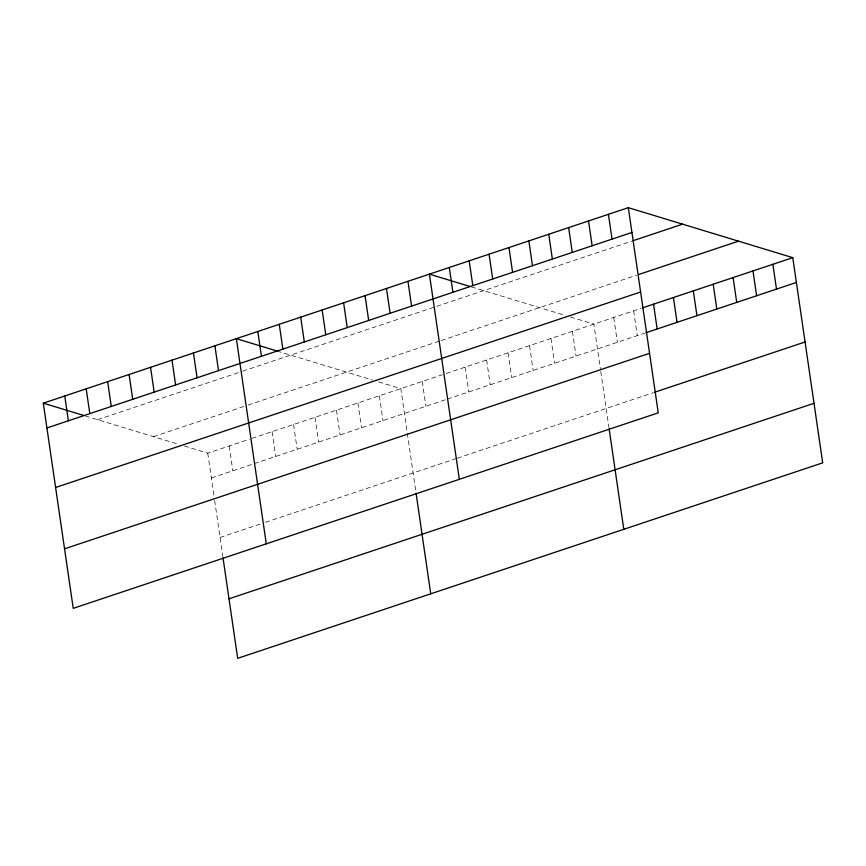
<?xml version="1.0" encoding="UTF-8"?>
<svg xmlns="http://www.w3.org/2000/svg" width="866" height="866" viewBox="0 0 866 866"><rect width="100%" height="100%" fill="white"/><g stroke="black" fill="none" stroke-linecap="round" stroke-linejoin="round"><path stroke-width="0.65" stroke-dasharray="4.33 3.25" d="M97.566 419.664L241.419 371.59M242.675 371.178L631.617 241.203M153.488 436.659L246.853 405.45M248.12 405.039L439.906 340.944M441.173 340.522L636.564 275.226M184.317 446.033L207.753 453.156L249.397 439.235M251.919 438.391L442.45 374.718M446.228 373.463L641.1 308.339M211.369 477.956L253.013 464.035M254.268 463.613L446.066 399.529M447.332 399.107L644.726 333.139M220.051 537.483L262.961 523.14M265.483 522.295L456.014 458.623M457.27 458.201L653.408 392.666M471.342 286.884L564.264 315.127M570.423 316.999L593.86 324.122L600.376 368.764M277.055 351.022L372.445 380.012M378.604 381.895L400.806 388.639L415.723 490.849M85.236 415.918L178.147 444.161M633.641 310.829L637.257 335.629M613.756 317.476L617.371 342.276M600.766 371.417L608.96 427.609M572.415 331.288L576.031 356.088M550.96 338.465L554.576 363.265M529.516 345.631L533.131 370.431M508.061 352.798L511.676 377.598M486.605 359.964L490.232 384.764M465.161 367.13L468.777 391.93M422.262 381.473L425.877 406.273M379.362 395.805L382.978 420.605M357.907 402.971L361.523 427.772M336.452 410.148L340.078 434.949M315.007 417.315L318.623 442.115M293.552 424.481L297.179 449.281M272.108 431.647L275.724 456.447M229.209 445.99L232.824 470.79M207.753 453.156L214.27 497.798M214.649 500.44L222.854 556.643"/><path stroke-width="1.3" d="M628.315 207.667L658.247 412.844L73.231 608.343L43.3 403.166L628.315 207.667L792.769 257.657L822.7 462.834L237.685 658.333L223.038 557.92M46.916 427.966L631.931 232.478M632.862 240.78L682.581 224.164M639.043 274.392L738.503 241.159M55.597 487.493L640.613 291.994M642.345 307.917L792.769 257.657M645.96 332.728L796.384 282.457M64.549 548.827L649.565 353.328M654.653 392.244L805.066 341.983M229.003 598.807L814.018 403.307M470.108 286.516L429.406 274.143L459.337 479.32M277.055 351.022L236.353 338.66L266.284 543.826M43.3 403.166L84.002 415.539M772.873 264.303L776.499 289.103M752.987 270.95L756.603 295.75M733.101 277.596L736.717 302.396M713.205 284.243L716.821 309.043M693.32 290.889L696.935 315.689M673.423 297.536L677.039 322.336M653.538 304.183L657.153 328.983M608.419 214.313L612.045 239.124M588.534 220.96L592.149 245.771M609.144 428.887L623.791 529.299M568.648 227.617L572.264 252.417M548.752 234.264L552.367 259.064M528.866 240.91L532.482 265.71M508.97 247.557L512.585 272.357M489.084 254.203L492.7 279.004M469.188 260.85L472.804 285.65M449.302 267.497L452.918 292.297M407.962 281.309L411.577 306.109M386.507 288.475L390.122 313.275M416.091 493.404L430.738 593.816M365.062 295.642L368.678 320.452M343.607 302.819L347.223 327.619M322.152 309.985L325.778 334.785M300.708 317.151L304.323 341.951M279.253 324.317L282.879 349.117M257.808 331.483L261.424 356.294M214.909 345.826L218.524 370.626M193.454 352.992L197.069 377.793M171.998 360.159L175.625 384.959M150.554 367.325L154.17 392.136M129.099 374.502L132.725 399.302M107.655 381.668L111.27 406.468M86.199 388.834L89.815 413.634M64.755 396L68.371 420.8"/></g></svg>
